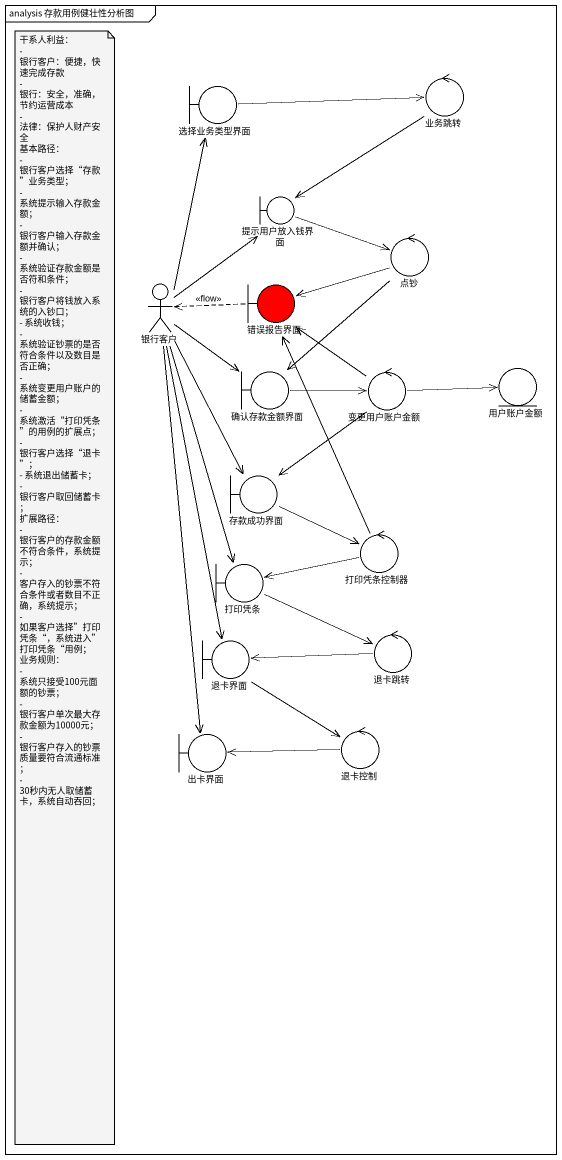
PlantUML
@startuml
mainframe analysis 存款用例健壮性分析图
boundary 选择业务类型界面
control 业务跳转
boundary 提示用户放入钱界面
control 点钞
actor 银行客户
boundary 错误报告界面 #FF0000
boundary 确认存款金额界面
control 变更用户账户金额
entity 用户账户金额
boundary 存款成功界面
control 打印凭条控制器
boundary 打印凭条
control 退卡跳转
boundary 退卡界面
boundary 出卡界面
control 退卡控制
选择业务类型界面 -right-> 业务跳转
业务跳转 --> 提示用户放入钱界面
提示用户放入钱界面 -right-> 点钞
点钞 -left-> 错误报告界面
点钞 --> 确认存款金额界面
银行客户 -up-> 选择业务类型界面
银行客户 -up-> 提示用户放入钱界面
银行客户 --> 确认存款金额界面
银行客户 --> 存款成功界面
银行客户 --> 打印凭条
银行客户 --> 退卡界面
银行客户 --> 出卡界面
错误报告界面 .left.> 银行客户 : <<flow>>
确认存款金额界面 -right-> 变更用户账户金额
变更用户账户金额 -up-> 错误报告界面
变更用户账户金额 -right-> 用户账户金额
变更用户账户金额 --> 存款成功界面
存款成功界面 -right-> 打印凭条控制器
打印凭条控制器 -up-> 错误报告界面
打印凭条控制器 -left-> 打印凭条
打印凭条 -right-> 退卡跳转
退卡跳转 -left-> 退卡界面
退卡界面 --> 退卡控制
退卡控制 -left-> 出卡界面
note as N1
  干系人利益：
  - 银行客户：便捷，快速完成存款
  - 银行：安全，准确，节约运营成本
  - 法律：保护人财产安全
  基本路径：
  - 银行客户选择“存款”业务类型；
  - 系统提示输入存款金额；
  - 银行客户输入存款金额并确认；
  - 系统验证存款金额是否符和条件；
  - 银行客户将钱放入系统的入钞口；
  - 系统收钱；
  - 系统验证钞票的是否符合条件以及数目是否正确；
  - 系统变更用户账户的储蓄金额；
  - 系统激活“打印凭条”的用例的扩展点；
  - 银行客户选择“退卡”；
  - 系统退出储蓄卡；
  - 银行客户取回储蓄卡；
  扩展路径：
  - 银行客户的存款金额不符合条件，系统提示；
  - 客户存入的钞票不符合条件或者数目不正确，系统提示；
  - 如果客户选择”打印凭条“，系统进入”打印凭条“用例；
  业务规则：
  - 系统只接受100元面额的钞票；
  - 银行客户单次最大存款金额为10000元；
  - 银行客户存入的钞票质量要符合流通标准；
  - 30秒内无人取储蓄卡，系统自动吞回；
end note
@enduml
